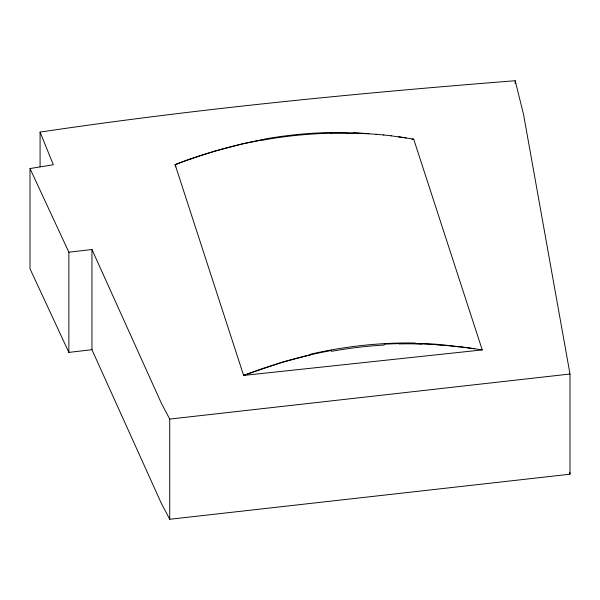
<?xml version="1.0" encoding="UTF-8"?>
<svg xmlns="http://www.w3.org/2000/svg" width="600" height="600" viewBox="0 0 600 600"><rect width="100%" height="100%" fill="white"/><g stroke="black" fill="none" stroke-linecap="round" stroke-linejoin="round"><path stroke-width="0.9" d="M391.11 135.803L413.678 139.102L482.235 349.913L243.623 375.428L175.11 164.61C203.528 153.63 232.92 145.125 262.905 139.695M175.845 166.852L175.11 164.61L190.02 159.105M212.385 151.822L242.212 143.94L264.577 139.395M310.733 354.75L280.905 362.632L243.623 375.428A413.25 331.942 -17.8 0 1 263.55 368.197L286.17 361.095A378.983 304.733 -17.8 0 1 308.79 355.192A366.78 294.472 -17.8 0 1 331.418 350.505M30 168.547L53.318 164.745L40.08 132.097C197.7 108.645 356.362 93.262 515.183 80.73L523.545 114.413L570 374.017L570 474.21L169.733 519.27L161.415 503.513L91.957 349.702L91.957 249.51L68.865 252.202L30 168.547L30 268.74L68.865 352.395L91.957 349.702M91.957 249.51L161.415 403.32L169.733 419.077L570 374.017M175.11 164.61L176.977 164.415M411.817 139.32L413.678 139.118M415.125 343.59L444.952 345.09L474.78 348.69M353.4 132.945L376.403 134.288M376.028 134.257L383.858 134.993M383.565 134.962L391.312 135.825M459.615 346.597L482.235 349.913M398.647 136.77L406.192 137.873M569.67 472.373L570 474.21M515.183 80.73L515.183 83.535M169.733 419.077L169.733 519.27M68.865 252.202L68.865 352.395M40.08 132.097L40.08 166.748M436.92 344.775A391.425 313.695 -17.7 0 1 459.525 346.875M421.95 343.522A381.93 306.63 -17.8 0 1 437.04 344.272M399.248 343.92A370.207 297.082 -17.8 0 1 421.853 344.017M310.627 354.173A363.337 292.252 -17.9 0 1 415.23 343.013M384.202 344.22A364.207 291.998 -17.7 0 1 399.285 343.627M331.5 351.322A360.847 288.743 -17.7 0 1 384.143 345.038M346.597 132.712A378.015 303.353 -17.7 0 1 368.962 133.65M330.705 133.455A370.11 296.34 -17.6 0 1 353.28 133.553M331.702 132.593A370.072 297.532 -17.8 0 1 346.62 132.562M264.54 139.065A361.665 290.632 -17.8 0 1 331.71 132.488M262.95 140.1A361.665 289.965 -17.7 0 1 330.728 133.238M190.08 159.27A398.085 318.945 -17.8 0 1 212.438 151.988"/></g></svg>
